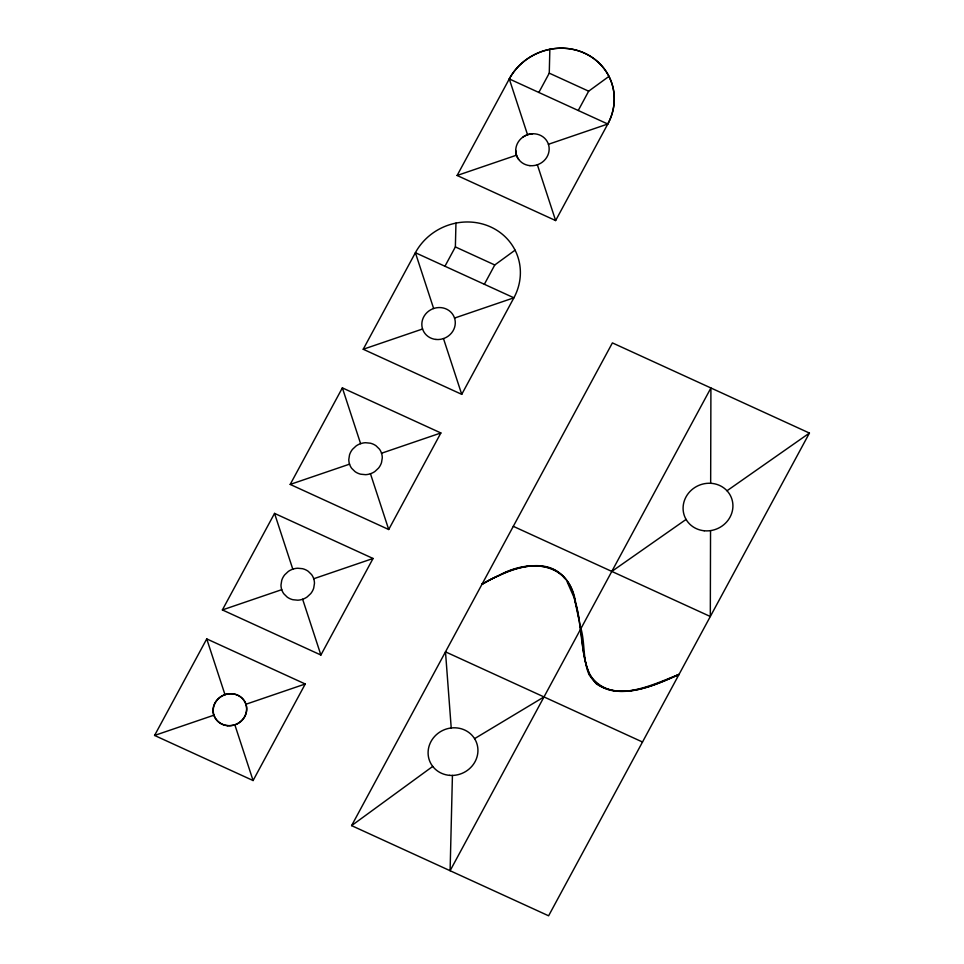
<?xml version="1.0" encoding="UTF-8"?>
<svg xmlns="http://www.w3.org/2000/svg" width="964" height="964" viewBox="0 0 964 964"><rect width="100%" height="100%" fill="white"/><g stroke="black" fill="none" stroke-linecap="round" stroke-linejoin="round"><path stroke-width="1.45" d="M710.54 530.622L710.311 616.502L513.294 526.332M710.661 483.277L710.914 387.986L450.104 870.709L452.429 775.442M444.946 266.245L455.37 246.929L455.96 223.118M538.84 92.46L549.263 73.156L549.854 49.333M154.577 735.448L206.742 638.903L305.251 683.994L253.086 780.539L154.577 735.448L213.936 715.18A17.039 15.93 -24 0 0 234.842 724.795L253.086 780.539M222.383 609.935L274.547 513.39L373.056 558.481L320.892 655.026L222.383 609.935L281.741 589.667A16.159 15.111 -24 0 1 280.994 584.991L281.729 580.364A17.34 16.207 -24 0 1 284.742 574.785L288.308 571.447A16.171 15.111 -24 0 1 292.803 569.182A16.171 15.111 -24 0 1 297.731 568.23L302.551 568.7A17.34 16.207 -24 0 1 308.239 571.315L311.553 574.556A16.159 15.111 -24 0 1 313.71 578.749A16.159 15.111 -24 0 1 314.457 583.425L313.722 588.052A17.34 16.207 -24 0 1 310.709 593.631L307.142 596.969A16.171 15.111 -24 0 1 302.636 599.234A16.159 15.111 -24 0 1 297.707 600.186L292.899 599.716A17.34 16.207 -24 0 1 287.2 597.102L283.886 593.86A16.171 15.111 -24 0 1 281.741 589.667M290.2 484.422L342.365 387.877L440.873 432.969L388.709 529.513L290.2 484.422L349.558 464.154A16.159 15.111 -24 0 1 348.799 459.491L349.534 454.851A17.34 16.207 -24 0 1 352.559 449.272L356.126 445.934A16.171 15.111 -24 0 1 360.62 443.681A16.171 15.111 -24 0 1 365.549 442.717L370.357 443.199A17.34 16.207 -24 0 1 376.056 445.802L379.37 449.043A16.159 15.111 -24 0 1 381.515 453.237A16.159 15.111 -24 0 1 382.274 457.912L381.527 462.539A17.34 16.207 -24 0 1 378.515 468.118L374.948 471.456A16.171 15.111 -24 0 1 370.453 473.722A16.159 15.111 -24 0 1 365.525 474.674L360.705 474.204A17.34 16.207 -24 0 1 355.017 471.601L351.703 468.347A16.171 15.111 -24 0 1 349.558 464.154M363.223 349.257L415.388 252.713A56.334 52.671 -24 0 1 490.724 226.974A56.334 52.671 -24 0 1 513.908 297.804L461.732 394.348L363.223 349.257L422.581 328.989M457.117 175.484L509.281 78.928A56.334 52.671 -24 0 1 584.618 53.201A56.334 52.671 -24 0 1 607.79 124.019L555.626 220.563L457.117 175.484L516.475 155.204M484.35 284.284L494.773 264.967L515.065 250.17M578.243 110.499L588.667 91.182L608.959 76.385M351.595 825.63L612.405 342.895L809.423 433.065L548.612 915.8L351.595 825.63L432.728 766.416M611.803 571.423L686.079 519.427M727.013 490.76L809.423 433.065M474.577 738.653L543.997 696.924M482 584.256L485.977 581.955A145.986 136.466 -24 0 1 499.027 575.448C529.296 558.409 569.784 561.94 575.629 602.608C582.184 626.118 580.268 651.459 589.438 674.125C609.995 705.744 652.279 686.585 679.018 674.439C652.134 684.814 609.694 706.576 589.076 674.631C582.208 658.749 585.618 640.831 579.774 624.732C578.665 616.478 577.05 608.284 574.797 600.271C567.519 559.891 529.429 560.096 499.304 575.363A166.266 155.433 -24 0 0 486.386 581.774L482 584.256L490.724 579.46A159.819 149.408 -24 0 1 503.642 573.52C522.765 565.217 550.239 559.192 564.88 578.605M679.018 674.439C654.327 685.537 621.997 700.238 596.583 684.066C581.738 668.136 583.726 644.374 579.786 624.335M548.432 144.287L607.79 124.019A56.322 52.659 -24 0 0 584.618 53.201A56.322 52.659 -24 0 0 509.281 78.928L527.537 134.731M454.538 318.072L513.896 297.804L415.388 252.713L433.643 308.516M381.515 453.237L440.873 432.969M313.71 578.749L373.056 558.481M245.892 704.262L305.251 683.994M549.263 73.156L588.667 91.182M509.281 78.928L607.79 124.019M455.37 246.929L494.773 264.967M642.506 742.015L445.488 651.845L451.224 727.977M567.242 582.039L574.375 598.222L579.027 620.201M537.37 164.772L555.626 220.563M443.476 338.557L461.732 394.348M342.365 387.877L360.62 443.681M370.453 473.722L388.709 529.513M274.547 513.39L292.803 569.182M302.636 599.234L320.892 655.026M206.742 638.903L224.998 694.695M213.719 715.252A17.039 15.93 -24 0 1 224.925 694.658A17.039 15.93 -24 0 1 245.977 704.286A17.039 15.93 -24 0 1 234.891 724.94M518.632 159.397A16.966 15.858 -24 0 1 515.728 150.529M523.042 137.008A16.954 15.846 -24 0 1 532.477 133.779M704.19 530.766A25.184 23.546 -24 0 0 731.242 497.364A25.184 23.546 -24 0 0 688.585 493.086A25.184 23.546 -24 0 0 704.19 530.766M449.622 775.357A25.184 23.546 -24 0 0 476.096 741.533A25.184 23.546 -24 0 0 433.33 737.966A25.184 23.546 -24 0 0 449.622 775.357M227.408 725.627A16.894 15.798 -24 0 0 245.483 703.154A16.894 15.798 -24 0 0 216.852 700.382A16.894 15.798 -24 0 0 227.408 725.627M435.933 339.449A16.906 15.81 -24 0 0 454.177 317.072A16.906 15.81 -24 0 0 425.558 314.107A16.906 15.81 -24 0 0 435.933 339.449M529.947 165.651A16.894 15.798 -24 0 0 548.022 143.19A16.894 15.798 -24 0 0 519.391 140.407A16.894 15.798 -24 0 0 529.947 165.651"/></g></svg>
